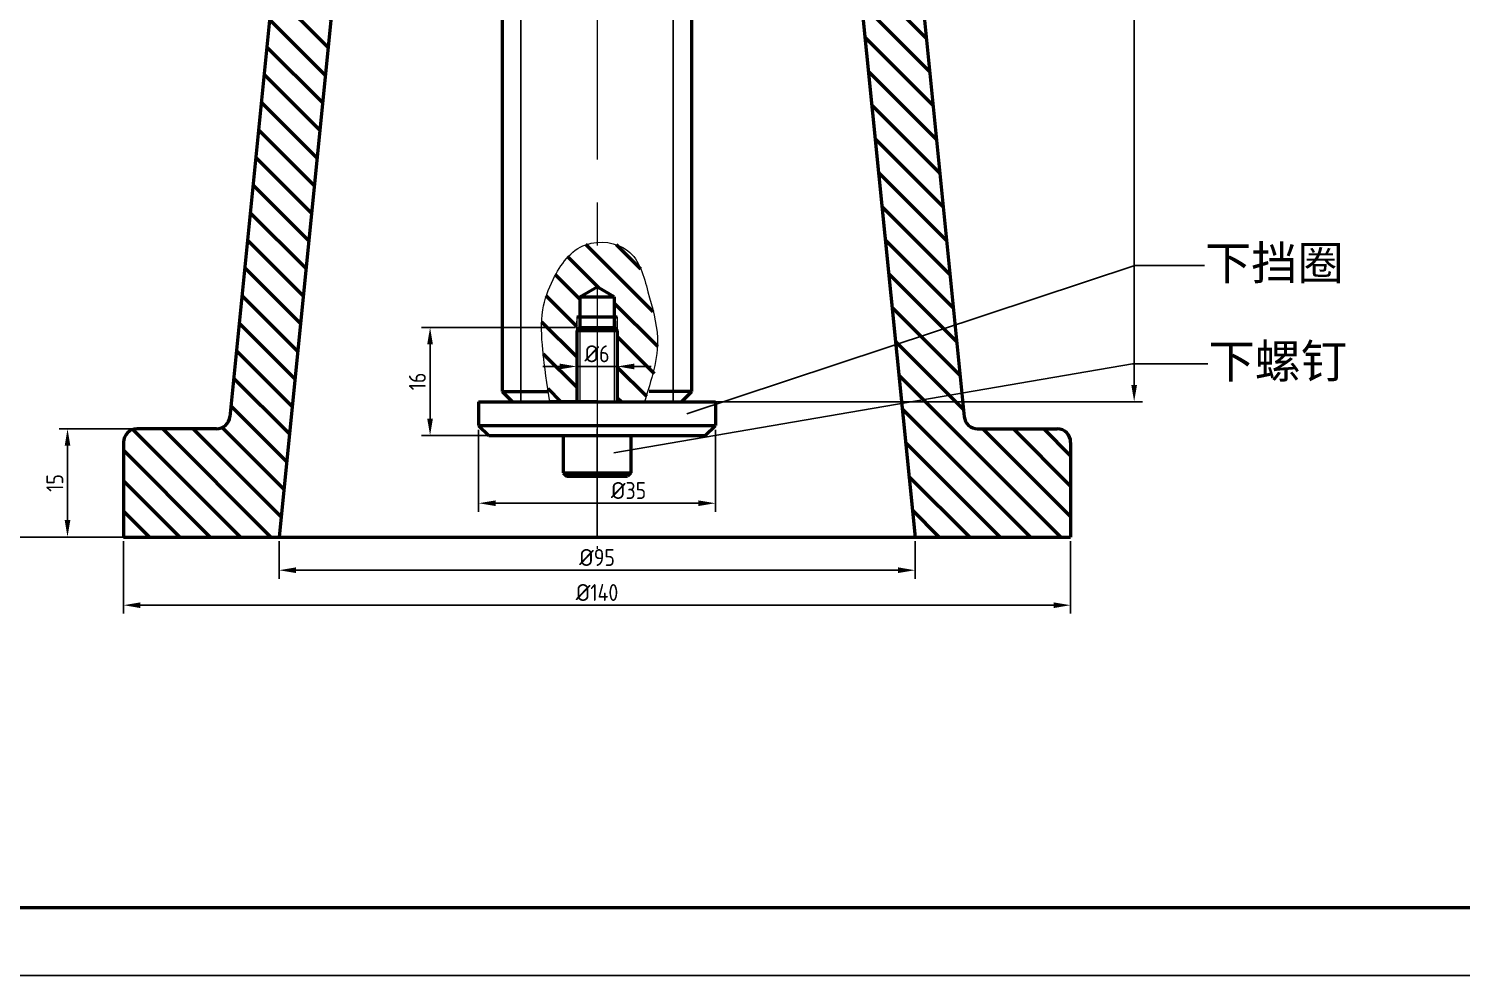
# Model space of a CAD drawing. Header units: inches. Extents: x 1699 to 2293, y 8 to 428.
# Drawn here: x 1807.8 to 2019.6, y 7.8 to 147.8 of the extents above; entities that cross this region are included whole.
import ezdxf
from ezdxf import colors
from ezdxf.entities.mleader import LeaderData, LeaderLine
from ezdxf.enums import TextEntityAlignment as Align
from ezdxf.math import Vec2, Vec3

# ---------------------------------------------------------------- set-up
doc = ezdxf.new("R2010")
doc.units = ezdxf.units.IN
doc.header["$MEASUREMENT"] = 0
doc.linetypes.add('CENTER', pattern=[50.8, 31.75, -6.35, 6.35, -6.35])
for name, color, linetype, lineweight in [('中心线1', 7, 'CENTER', 20), ('剖面线1', 7, 'Continuous', 50), ('引线层1', 7, 'Continuous', 20), ('文字层', 7, 'Continuous', 20), ('标注层1', 7, 'Continuous', 20), ('粗实线1', 7, 'Continuous', 50), ('粗实线层', 7, 'Continuous', 50), ('细实线1', 7, 'Continuous', 20), ('细实线层', 1, 'Continuous', 25)]:
    doc.layers.add(name, color=color, linetype=linetype, lineweight=lineweight)
doc.styles.get("Standard").update_dxf_attribs({"font": 'gbenor.shx', "bigfont": 'gbcbig.shx'})
doc.dimstyles.new('ISO-25', dxfattribs={"dimtxt": 2.5, "dimasz": 2.5, "dimexe": 1.25, "dimexo": 0.625, "dimtad": 1, "dimdsep": 46, "dimtxsty": 'Standard', "dimcen": 2.5, "dimadec": 0, "dimazin": 0, "dimtfac": 1, "dimtmove": 0, "dimatfit": 3, "dimfxl": 1, "dimarcsym": 0})
pattern_1 = [(135, (1615.7456, 58.059), (-2.245064, -2.245064), [])]

# ---------------------------------------------------------------- blocks, each defined once
blk = doc.blocks.new('A2')
at = {"layer": '粗实线层', "color": 7}
blk.add_line((584, 10), (25, 10), dxfattribs=at)
at = {"layer": '细实线层', "color": 7}
blk.add_line((594, 0), (0, 0), dxfattribs=at)
at = {"layer": '文字层', "color": 7}
blk.add_attdef('零部件上图号', text='', height=5, rotation=180, dxfattribs=at).set_placement((55, 405), align=Align.MIDDLE_CENTER)
at = {"layer": '文字层', "color": 7, "width": 0.8}
for tag, height, p in [('零件名称', 7, (494.11, 53.75)), ('零部件下图号', 5, (554, 55)), ('零部件名称', 7, (494, 48.5)), ('部件名称', 7, (494.11, 44.23)), ('版本号(V)', 2.5, (559, 35)), ('数量', 2.5, (569, 35)), ('比∶例', 2.5, (579, 35)), ('共张', 2.5, (539, 28.5)), ('第张', 2.5, (569, 28.5)), ('材名称', 5, (494, 24)), ('材料名称', 5, (494, 20.5)), ('料名称', 5, (494, 18)), ('公司(单位、厂家)', 5, (554, 18))]:
    blk.add_attdef(tag, text='', height=height, dxfattribs=at).set_placement(p, align=Align.MIDDLE_CENTER)
at = {"layer": '文字层', "color": 7}
for tag, p in [('S', (528.26, 33.93)), ('A', (538.26, 33.93)), ('B', (548.26, 33.93))]:
    blk.add_attdef(tag, p, '', height=2.5, dxfattribs=at)
blk = doc.blocks.new('*D64')
at = {"layer": 'Defpoints', "color": 0, "transparency": 16777216}
for p in [(1821.84, 72.63), (1961.84, 72.63), (1961.84, 62.56)]:
    blk.add_point(p, dxfattribs=at)
at = {"layer": '标注层1', "color": 0, "lineweight": -2, "transparency": 16777216}
for p, q in [((1821.84, 72), (1821.84, 61.31)), ((1961.84, 72), (1961.84, 61.31)), ((1824.34, 62.56), (1959.34, 62.56))]:
    blk.add_line(p, q, dxfattribs=at)
at = {"layer": '标注层1', "color": 0, "transparency": 16777216}
for points in [[(1824.34, 62.97), (1824.34, 62.14), (1821.84, 62.56)], [(1959.34, 62.97), (1959.34, 62.14), (1961.84, 62.56)]]:
    blk.add_solid(points, dxfattribs=at)
at = {"layer": '标注层1', "color": 0, "transparency": 16777216, "insert": (1891.84, 64.43), "char_height": 2.5, "attachment_point": 5}
blk.add_mtext('{\\fISOCPEUR|b0|i0|c134|p34;%%C}140', dxfattribs=at)
blk = doc.blocks.new('*D65')
at = {"layer": 'Defpoints', "color": 0, "transparency": 16777216}
for p in [(1844.84, 72.63), (1938.84, 72.63), (1938.84, 67.73)]:
    blk.add_point(p, dxfattribs=at)
at = {"layer": '标注层1', "color": 0, "lineweight": -2, "transparency": 16777216}
for p, q in [((1844.84, 72), (1844.84, 66.48)), ((1938.84, 72), (1938.84, 66.48)), ((1847.34, 67.73), (1936.34, 67.73))]:
    blk.add_line(p, q, dxfattribs=at)
at = {"layer": '标注层1', "color": 0, "transparency": 16777216}
for points in [[(1847.34, 68.15), (1847.34, 67.31), (1844.84, 67.73)], [(1936.34, 68.15), (1936.34, 67.31), (1938.84, 67.73)]]:
    blk.add_solid(points, dxfattribs=at)
at = {"layer": '标注层1', "color": 0, "transparency": 16777216, "insert": (1891.84, 69.61), "char_height": 2.5, "attachment_point": 5}
blk.add_mtext('{\\fISOCPEUR|b0|i0|c0|p34;%%C}95', dxfattribs=at)
blk = doc.blocks.new('*D66')
at = {"layer": 'Defpoints', "color": 0, "transparency": 16777216}
for p in [(1823.84, 88.63), (1813.58, 72.63), (1823.84, 72.63)]:
    blk.add_point(p, dxfattribs=at)
at = {"layer": '标注层1', "color": 0, "lineweight": -2, "transparency": 16777216}
for p, q in [((1823.22, 88.63), (1812.33, 88.63)), ((1813.58, 86.13), (1813.58, 75.13)), ((1823.22, 72.63), (1812.33, 72.63))]:
    blk.add_line(p, q, dxfattribs=at)
at = {"layer": '标注层1', "color": 0, "transparency": 16777216}
for points in [[(1813.17, 86.13), (1814, 86.13), (1813.58, 88.63)], [(1813.17, 75.13), (1814, 75.13), (1813.58, 72.63)]]:
    blk.add_solid(points, dxfattribs=at)
at = {"layer": '标注层1', "color": 0, "transparency": 16777216, "insert": (1811.71, 80.63), "char_height": 2.5, "attachment_point": 5, "rotation": 90}
blk.add_mtext('15', dxfattribs=at)
blk = doc.blocks.new('*D67')
at = {"layer": 'Defpoints', "color": 0, "transparency": 16777216}
for p in [(1857.81, 274.63), (1803.19, 72.63), (1857.81, 72.63)]:
    blk.add_point(p, dxfattribs=at)
at = {"layer": '标注层1', "color": 0, "lineweight": -2, "transparency": 16777216}
for p, q in [((1857.18, 274.63), (1801.94, 274.63)), ((1803.19, 272.13), (1803.19, 75.13)), ((1857.18, 72.63), (1801.94, 72.63))]:
    blk.add_line(p, q, dxfattribs=at)
at = {"layer": '标注层1', "color": 0, "transparency": 16777216}
for points in [[(1802.77, 272.13), (1803.6, 272.13), (1803.19, 274.63)], [(1802.77, 75.13), (1803.6, 75.13), (1803.19, 72.63)]]:
    blk.add_solid(points, dxfattribs=at)
at = {"layer": '标注层1', "color": 0, "transparency": 16777216, "insert": (1801.31, 173.63), "char_height": 2.5, "attachment_point": 5, "rotation": 90}
blk.add_mtext('200', dxfattribs=at)
blk = doc.blocks.new('*D72')
at = {"layer": 'Defpoints', "color": 0, "transparency": 16777216}
for p in [(1874.34, 89.13), (1909.34, 89.13), (1909.34, 77.63)]:
    blk.add_point(p, dxfattribs=at)
at = {"layer": '标注层1', "color": 0, "lineweight": -2, "transparency": 16777216}
for p, q in [((1874.34, 88.5), (1874.34, 76.38)), ((1909.34, 88.5), (1909.34, 76.38)), ((1876.84, 77.63), (1906.84, 77.63))]:
    blk.add_line(p, q, dxfattribs=at)
at = {"layer": '标注层1', "color": 0, "transparency": 16777216}
for points in [[(1876.84, 78.05), (1876.84, 77.22), (1874.34, 77.63)], [(1906.84, 78.05), (1906.84, 77.22), (1909.34, 77.63)]]:
    blk.add_solid(points, dxfattribs=at)
at = {"layer": '标注层1', "color": 0, "transparency": 16777216, "insert": (1896.5, 79.51), "char_height": 2.5, "attachment_point": 5}
blk.add_mtext('{\\fISOCPEUR|b0|i0|c134|p34;%%C}35', dxfattribs=at)
blk = doc.blocks.new('*D73')
at = {"layer": 'Defpoints', "color": 0, "transparency": 16777216}
for p in [(1888.84, 105.18), (1894.84, 105.18), (1894.84, 97.85)]:
    blk.add_point(p, dxfattribs=at)
at = {"layer": '标注层1', "color": 0, "lineweight": -2, "transparency": 16777216}
for p, q in [((1888.84, 104.55), (1888.84, 96.6)), ((1894.84, 104.55), (1894.84, 96.6)), ((1886.34, 97.85), (1883.84, 97.85)), ((1888.84, 97.85), (1894.84, 97.85)), ((1897.34, 97.85), (1899.84, 97.85))]:
    blk.add_line(p, q, dxfattribs=at)
at = {"layer": '标注层1', "color": 0, "transparency": 16777216}
for points in [[(1886.34, 98.27), (1886.34, 97.43), (1888.84, 97.85)], [(1897.34, 98.27), (1897.34, 97.43), (1894.84, 97.85)]]:
    blk.add_solid(points, dxfattribs=at)
at = {"layer": '标注层1', "color": 0, "transparency": 16777216, "insert": (1891.84, 99.72), "char_height": 2.5, "attachment_point": 5}
blk.add_mtext('{\\fISOCPEUR|b0|i0|c134|p34;%%C}6', dxfattribs=at)
blk = doc.blocks.new('*D74')
at = {"layer": 'Defpoints', "color": 0, "transparency": 16777216}
for p in [(1902.84, 287.63), (1902.84, 92.63), (1971.23, 92.63)]:
    blk.add_point(p, dxfattribs=at)
at = {"layer": '标注层1', "color": 0, "lineweight": -2, "transparency": 16777216}
for p, q in [((1903.47, 287.63), (1972.48, 287.63)), ((1971.23, 285.13), (1971.23, 95.13)), ((1903.47, 92.63), (1972.48, 92.63))]:
    blk.add_line(p, q, dxfattribs=at)
at = {"layer": '标注层1', "color": 0, "transparency": 16777216}
for points in [[(1970.81, 285.13), (1971.65, 285.13), (1971.23, 287.63)], [(1970.81, 95.13), (1971.65, 95.13), (1971.23, 92.63)]]:
    blk.add_solid(points, dxfattribs=at)
at = {"layer": '标注层1', "color": 0, "transparency": 16777216, "insert": (1969.35, 187.93), "char_height": 2.5, "attachment_point": 5, "rotation": 90}
blk.add_mtext('195', dxfattribs=at)
blk = doc.blocks.new('_None')
blk = doc.blocks.new('*D81')
at = {"layer": 'Defpoints', "color": 0, "transparency": 16777216}
for p in [(1889.29, 103.63), (1867.17, 87.63), (1889.29, 87.63)]:
    blk.add_point(p, dxfattribs=at)
at = {"layer": '标注层1', "color": 0, "lineweight": -2, "transparency": 16777216}
for p, q in [((1888.67, 103.63), (1865.92, 103.63)), ((1867.17, 101.13), (1867.17, 90.13)), ((1888.67, 87.63), (1865.92, 87.63))]:
    blk.add_line(p, q, dxfattribs=at)
at = {"layer": '标注层1', "color": 0, "transparency": 16777216}
for points in [[(1866.75, 101.13), (1867.58, 101.13), (1867.17, 103.63)], [(1866.75, 90.13), (1867.58, 90.13), (1867.17, 87.63)]]:
    blk.add_solid(points, dxfattribs=at)
at = {"layer": '标注层1', "color": 0, "transparency": 16777216, "insert": (1865.29, 95.63), "char_height": 2.5, "attachment_point": 5, "rotation": 90}
blk.add_mtext('16', dxfattribs=at)

msp = doc.modelspace()

# ---------------------------------------------------------------- hatches: boundary and pattern name
at = {"layer": '剖面线1'}
h = msp.add_hatch(dxfattribs=at)
h.set_pattern_fill('ANSI31', angle=90)
h.set_pattern_definition(pattern_1)
h.paths.add_polyline_path([(1870.844, 272.625, 0.4142136), (1868.844, 274.625), (1863.344, 274.625), (1857.809, 274.625, 0.3853136), (1855.819, 272.824), (1837.58, 90.426, -0.3853136), (1835.589, 88.625), (1823.844, 88.625, 0.4142136), (1821.844, 86.625), (1821.844, 72.625), (1844.844, 72.625), (1861.664, 240.824, -0.3853136), (1863.654, 242.625), (1872.344, 242.625), (1870.844, 244.125)])
h.paths.add_polyline_path([(1927.869, 272.824, 0.3853136), (1925.879, 274.625), (1920.344, 274.625), (1914.844, 274.625, 0.4142136), (1912.844, 272.625), (1912.844, 261.696), (1927.384, 261.696), (1927.834, 261.246), (1929.027, 261.246)])
h.paths.add_polyline_path([(1929.582, 255.696), (1927.384, 255.696), (1912.844, 255.696), (1912.844, 244.125), (1911.344, 242.625), (1920.034, 242.625, -0.3853136), (1922.024, 240.824), (1938.844, 72.625), (1961.844, 72.625), (1961.844, 86.625, 0.4142136), (1959.844, 88.625), (1948.099, 88.625, -0.3853136), (1946.109, 90.426)])
at = {"layer": '粗实线1'}
h = msp.add_hatch(dxfattribs=at)
h.set_pattern_fill('ANSI31', angle=90)
h.set_pattern_definition(pattern_1)
edge = h.paths.add_edge_path()
edge.add_line((1891.844, 109.597), (1891.844, 116.203))
edge.add_spline(control_points=[(1891.844, 116.203), (1891.267, 116.158), (1888.284, 115.546), (1885.427, 111.452), (1883.42, 105.92), (1883.771, 100.177), (1884.324, 96.176), (1884.623, 94.125)], knot_values=[1.5227384, 1.5227384, 1.5227384, 1.5227384, 3.1688037, 10.2105918, 14.9607713, 20.854731, 27.0986359, 27.0986359, 27.0986359, 27.0986359], degree=3, periodic=0)
edge.add_spline(control_points=[(1884.623, 94.125), (1884.696, 93.625), (1884.77, 93.125), (1884.844, 92.625)], knot_values=[0, 0, 0, 0, 1.5227384, 1.5227384, 1.5227384, 1.5227384], degree=3, periodic=0)
edge.add_line((1884.844, 92.625), (1888.844, 92.625))
edge.add_line((1888.844, 92.625), (1888.844, 103.175))
edge.add_line((1888.844, 103.175), (1888.844, 105.175))
edge.add_line((1888.844, 105.175), (1889.294, 105.175))
edge.add_line((1889.294, 105.175), (1889.294, 108.125))
edge.add_line((1889.294, 108.125), (1891.844, 109.597))
edge = h.paths.add_edge_path()
edge.add_spline(control_points=[(1898.614, 111.477), (1898.522, 111.741), (1898.423, 112.001), (1898.317, 112.254)], knot_values=[35.1326581, 35.1326581, 35.1326581, 35.1326581, 35.9367323, 35.9367323, 35.9367323, 35.9367323], degree=3, periodic=0)
edge.add_spline(control_points=[(1898.317, 112.254), (1898.144, 112.663), (1897.951, 113.056), (1897.728, 113.424)], knot_values=[33.8312439, 33.8312439, 33.8312439, 33.8312439, 35.1326581, 35.1326581, 35.1326581, 35.1326581], degree=3, periodic=0)
edge.add_spline(control_points=[(1897.728, 113.424), (1897.654, 113.546), (1897.577, 113.665), (1897.497, 113.781)], knot_values=[33.3984025, 33.3984025, 33.3984025, 33.3984025, 33.8312439, 33.8312439, 33.8312439, 33.8312439], degree=3, periodic=0)
edge.add_spline(control_points=[(1897.497, 113.781), (1897.416, 113.898), (1897.331, 114.012), (1897.243, 114.122)], knot_values=[32.9634871, 32.9634871, 32.9634871, 32.9634871, 33.3984025, 33.3984025, 33.3984025, 33.3984025], degree=3, periodic=0)
edge.add_spline(control_points=[(1897.243, 114.122), (1897.155, 114.231), (1897.063, 114.337), (1896.968, 114.439)], knot_values=[32.5313357, 32.5313357, 32.5313357, 32.5313357, 32.9634871, 32.9634871, 32.9634871, 32.9634871], degree=3, periodic=0)
edge.add_spline(control_points=[(1896.968, 114.439), (1896.871, 114.542), (1896.771, 114.641), (1896.666, 114.736)], knot_values=[32.0956697, 32.0956697, 32.0956697, 32.0956697, 32.5313357, 32.5313357, 32.5313357, 32.5313357], degree=3, periodic=0)
edge.add_spline(control_points=[(1896.666, 114.736), (1896.578, 114.816), (1896.471, 114.906), (1896.36, 114.991), (1896.343, 115.004)], knot_values=[31.6675738, 31.6675738, 31.6675738, 31.6675738, 32.0321188, 32.0956697, 32.0956697, 32.0956697, 32.0956697], degree=3, periodic=0)
edge.add_spline(control_points=[(1896.343, 115.004), (1896.229, 115.091), (1896.11, 115.173), (1895.987, 115.25)], knot_values=[31.230814, 31.230814, 31.230814, 31.230814, 31.6675738, 31.6675738, 31.6675738, 31.6675738], degree=3, periodic=0)
edge.add_spline(control_points=[(1895.987, 115.25), (1895.866, 115.327), (1895.741, 115.399), (1895.613, 115.467)], knot_values=[30.8007375, 30.8007375, 30.8007375, 30.8007375, 31.230814, 31.230814, 31.230814, 31.230814], degree=3, periodic=0)
edge.add_spline(control_points=[(1895.613, 115.467), (1895.482, 115.536), (1895.347, 115.6), (1895.21, 115.66)], knot_values=[30.3626531, 30.3626531, 30.3626531, 30.3626531, 30.8007375, 30.8007375, 30.8007375, 30.8007375], degree=3, periodic=0)
edge.add_spline(control_points=[(1895.21, 115.66), (1895.075, 115.719), (1894.936, 115.773), (1894.796, 115.823)], knot_values=[29.9322668, 29.9322668, 29.9322668, 29.9322668, 30.3626531, 30.3626531, 30.3626531, 30.3626531], degree=3, periodic=0)
edge.add_spline(control_points=[(1894.796, 115.823), (1894.653, 115.873), (1894.507, 115.919), (1894.36, 115.96)], knot_values=[29.4943863, 29.4943863, 29.4943863, 29.4943863, 29.9322668, 29.9322668, 29.9322668, 29.9322668], degree=3, periodic=0)
edge.add_spline(control_points=[(1894.36, 115.96), (1894.215, 116.001), (1894.068, 116.037), (1893.919, 116.068)], knot_values=[29.0637839, 29.0637839, 29.0637839, 29.0637839, 29.4943863, 29.4943863, 29.4943863, 29.4943863], degree=3, periodic=0)
edge.add_spline(control_points=[(1893.919, 116.068), (1893.768, 116.1), (1893.616, 116.127), (1893.462, 116.149)], knot_values=[28.6260194, 28.6260194, 28.6260194, 28.6260194, 29.0637839, 29.0637839, 29.0637839, 29.0637839], degree=3, periodic=0)
edge.add_spline(control_points=[(1893.462, 116.149), (1893.312, 116.171), (1893.16, 116.188), (1893.007, 116.2)], knot_values=[28.1953274, 28.1953274, 28.1953274, 28.1953274, 28.6260194, 28.6260194, 28.6260194, 28.6260194], degree=3, periodic=0)
edge.add_spline(control_points=[(1893.007, 116.2), (1892.853, 116.213), (1892.697, 116.221), (1892.542, 116.224)], knot_values=[27.7575756, 27.7575756, 27.7575756, 27.7575756, 28.1953274, 28.1953274, 28.1953274, 28.1953274], degree=3, periodic=0)
edge.add_spline(control_points=[(1892.542, 116.224), (1892.39, 116.226), (1892.237, 116.224), (1892.085, 116.218)], knot_values=[27.3269356, 27.3269356, 27.3269356, 27.3269356, 27.7575756, 27.7575756, 27.7575756, 27.7575756], degree=3, periodic=0)
edge.add_spline(control_points=[(1892.085, 116.218), (1892.005, 116.214), (1891.924, 116.209), (1891.844, 116.203)], knot_values=[27.0986359, 27.0986359, 27.0986359, 27.0986359, 27.3269356, 27.3269356, 27.3269356, 27.3269356], degree=3, periodic=0)
edge.add_line((1891.844, 116.203), (1891.844, 109.597))
edge.add_line((1891.844, 109.597), (1894.394, 108.125))
edge.add_line((1894.394, 108.125), (1894.394, 105.175))
edge.add_line((1894.394, 105.175), (1894.844, 105.175))
edge.add_line((1894.844, 105.175), (1894.844, 103.175))
edge.add_line((1894.844, 103.175), (1894.844, 92.625))
edge.add_line((1894.844, 92.625), (1898.844, 92.625))
edge.add_spline(control_points=[(1898.844, 92.625), (1898.978, 92.881), (1899.106, 93.142), (1899.226, 93.407)], knot_values=[54.2304402, 54.2304402, 54.2304402, 54.2304402, 55.0982904, 55.0982904, 55.0982904, 55.0982904], degree=3, periodic=0)
edge.add_spline(control_points=[(1899.226, 93.407), (1899.334, 93.643), (1899.436, 93.883), (1899.533, 94.125)], knot_values=[53.4566381, 53.4566381, 53.4566381, 53.4566381, 54.2304402, 54.2304402, 54.2304402, 54.2304402], degree=3, periodic=0)
edge.add_spline(control_points=[(1899.533, 94.125), (1899.543, 94.15), (1899.553, 94.176), (1899.563, 94.201)], knot_values=[53.3758933, 53.3758933, 53.3758933, 53.3758933, 53.4566381, 53.4566381, 53.4566381, 53.4566381], degree=3, periodic=0)
edge.add_spline(control_points=[(1899.563, 94.201), (1899.672, 94.478), (1899.774, 94.758), (1899.868, 95.041)], knot_values=[52.4944105, 52.4944105, 52.4944105, 52.4944105, 53.3758933, 53.3758933, 53.3758933, 53.3758933], degree=3, periodic=0)
edge.add_spline(control_points=[(1899.868, 95.041), (1900.148, 95.877), (1900.366, 96.739), (1900.522, 97.611)], knot_values=[49.8905939, 49.8905939, 49.8905939, 49.8905939, 52.4944105, 52.4944105, 52.4944105, 52.4944105], degree=3, periodic=0)
edge.add_spline(control_points=[(1900.522, 97.611), (1900.625, 98.186), (1900.701, 98.766), (1900.749, 99.346)], knot_values=[48.1716069, 48.1716069, 48.1716069, 48.1716069, 49.8905939, 49.8905939, 49.8905939, 49.8905939], degree=3, periodic=0)
edge.add_spline(control_points=[(1900.749, 99.346), (1900.798, 99.937), (1900.818, 100.528), (1900.81, 101.114)], knot_values=[46.4187801, 46.4187801, 46.4187801, 46.4187801, 48.1716069, 48.1716069, 48.1716069, 48.1716069], degree=3, periodic=0)
edge.add_spline(control_points=[(1900.81, 101.114), (1900.806, 101.445), (1900.783, 101.994), (1900.734, 102.537), (1900.711, 102.753)], knot_values=[44.7673373, 44.7673373, 44.7673373, 44.7673373, 45.7566043, 46.4187801, 46.4187801, 46.4187801, 46.4187801], degree=3, periodic=0)
edge.add_spline(control_points=[(1900.711, 102.753), (1900.647, 103.349), (1900.555, 103.938), (1900.443, 104.525)], knot_values=[42.9477687, 42.9477687, 42.9477687, 42.9477687, 44.7673373, 44.7673373, 44.7673373, 44.7673373], degree=3, periodic=0)
edge.add_spline(control_points=[(1900.443, 104.525), (1900.229, 105.643), (1899.942, 106.757), (1899.636, 107.902)], knot_values=[39.4852908, 39.4852908, 39.4852908, 39.4852908, 42.9477687, 42.9477687, 42.9477687, 42.9477687], degree=3, periodic=0)
edge.add_spline(control_points=[(1899.636, 107.902), (1899.55, 108.226), (1899.315, 109.099), (1899.078, 109.995), (1898.913, 110.548)], knot_values=[36.8663844, 36.8663844, 36.8663844, 36.8663844, 37.8454481, 39.4852908, 39.4852908, 39.4852908, 39.4852908], degree=3, periodic=0)
edge.add_spline(control_points=[(1898.913, 110.548), (1898.82, 110.861), (1898.721, 111.172), (1898.614, 111.477)], knot_values=[35.9367323, 35.9367323, 35.9367323, 35.9367323, 36.8663844, 36.8663844, 36.8663844, 36.8663844], degree=3, periodic=0)

# ---------------------------------------------------------------- linework, layer by layer
at = {"color": 7}
for p, q in [((1880.594, 287.625), (1880.594, 92.625)), ((1903.094, 287.625), (1903.094, 92.625)), ((1879.344, 92.625), (1904.344, 92.625)), ((1891.844, 88.625), (1891.844, 72.625))]:
    msp.add_line(p, q, dxfattribs=at)
at = {"layer": '中心线1', "color": 7}
msp.add_line((1891.844, 363.377), (1891.844, 70.884), dxfattribs=at)
at = {"layer": '粗实线1', "color": 7}
for p, q in [((1877.844, 287.625), (1877.844, 94.125)), ((1905.844, 94.125), (1905.844, 287.625)), ((1855.819, 272.824), (1837.58, 90.426)), ((1927.869, 272.824), (1946.109, 90.426)), ((1861.664, 240.824), (1844.844, 72.625)), ((1922.024, 240.824), (1938.844, 72.625)), ((1889.294, 108.125), (1891.844, 109.597)), ((1889.294, 108.125), (1894.394, 108.125)), ((1889.294, 108.125), (1889.294, 103.625)), ((1894.394, 108.125), (1891.844, 109.597)), ((1894.394, 108.125), (1894.394, 103.625)), ((1888.844, 105.175), (1894.844, 105.175)), ((1889.294, 103.625), (1888.844, 103.175)), ((1888.844, 103.175), (1888.844, 92.625)), ((1888.844, 103.175), (1894.844, 103.175)), ((1889.294, 103.625), (1894.394, 103.625)), ((1894.394, 103.625), (1894.844, 103.175)), ((1894.844, 103.175), (1894.844, 92.625)), ((1877.844, 94.125), (1879.344, 92.625)), ((1877.844, 94.125), (1884.623, 94.125)), ((1905.844, 94.125), (1899.533, 94.125)), ((1904.344, 92.625), (1905.844, 94.125)), ((1874.344, 92.625), (1874.344, 89.125)), ((1874.344, 92.625), (1909.344, 92.625)), ((1891.844, 92.625), (1884.844, 92.625)), ((1884.844, 92.625), (1898.844, 92.625)), ((1909.344, 92.625), (1909.344, 89.125)), ((1874.344, 89.125), (1875.844, 87.625)), ((1874.344, 89.125), (1909.344, 89.125)), ((1907.844, 87.625), (1909.344, 89.125)), ((1835.589, 88.625), (1823.844, 88.625)), ((1875.844, 87.625), (1907.844, 87.625)), ((1886.844, 87.625), (1886.844, 82.125)), ((1896.844, 87.625), (1896.844, 82.125)), ((1948.099, 88.625), (1959.844, 88.625)), ((1821.844, 86.625), (1821.844, 72.625)), ((1961.844, 86.625), (1961.844, 72.625)), ((1886.844, 82.125), (1887.344, 81.625)), ((1886.844, 82.125), (1896.844, 82.125)), ((1887.344, 81.625), (1896.344, 81.625)), ((1896.844, 82.125), (1896.344, 81.625)), ((1821.844, 72.625), (1961.844, 72.625))]:
    msp.add_line(p, q, dxfattribs=at)
for centre, start, end in [((1835.589, 90.625), 270, 354.2894), ((1948.099, 90.625), 185.7106, 270), ((1823.844, 86.625), 90, 180), ((1959.844, 86.625), 0, 90)]:
    msp.add_arc(centre, 2, start, end, dxfattribs=at)
at = {"layer": '细实线1', "color": 7}
for p, q in [((1888.844, 105.175), (1888.844, 103.175)), ((1894.844, 105.175), (1894.844, 103.175)), ((1889.294, 103.625), (1889.294, 92.625)), ((1894.394, 103.625), (1894.394, 92.625))]:
    msp.add_line(p, q, dxfattribs=at)
at = {"layer": '细实线1', "color": 7, "end_tangent": (-0.463725, -0.8859792)}
msp.add_spline([(1884.844, 92.625), (1883.835, 100.326), (1883.835, 106.22), (1885.357, 110.72), (1890.177, 115.853), (1896.393, 114.966), (1899.374, 108.882), (1900.769, 102.1), (1898.844, 92.625)], degree=3, dxfattribs=at)

# ---------------------------------------------------------------- block references
at = {"color": 7}
msp.add_blockref('A2', (1698.622, 7.841), dxfattribs=at)

# ---------------------------------------------------------------- dimensions: what is measured, and where the dimension line sits
at = {"layer": '标注层1', "color": 7}
dim = msp.add_linear_dim(base=(1971.229, 92.625), p1=(1902.844, 287.625), p2=(1902.844, 92.625), angle=90, dimstyle='ISO-25', dxfattribs=at)
dim.commit()
dim.dimension.update_dxf_attribs({"geometry": '*D74', "text_midpoint": (1971.229, 187.934), "dimtype": 160})
for base, p1, p2, text, picture, middle in [((1803.188, 72.625), (1857.809, 274.625), (1857.809, 72.625), '200', '*D67', (1801.313, 173.625)), ((1813.584, 72.625), (1823.844, 88.625), (1823.844, 72.625), '15', '*D66', (1811.709, 80.625))]:
    dim = msp.add_linear_dim(base=base, p1=p1, p2=p2, angle=90, text=text, dimstyle='ISO-25', dxfattribs=at)
    dim.commit()
    dim.dimension.update_dxf_attribs({"geometry": picture, "text_midpoint": middle})
for base, p1, p2, text, picture, middle in [((1894.844, 97.849), (1888.844, 105.175), (1894.844, 105.175), '{\\fISOCPEUR|b0|i0|c134|p34;%%C}<>', '*D73', (1891.844, 99.724)), ((1961.844, 62.556), (1821.844, 72.625), (1961.844, 72.625), '{\\fISOCPEUR|b0|i0|c134|p34;%%C}<>', '*D64', (1891.844, 64.431)), ((1938.844, 67.731), (1844.844, 72.625), (1938.844, 72.625), '{\\fISOCPEUR|b0|i0|c0|p34;%%C}95', '*D65', (1891.844, 69.606))]:
    dim = msp.add_linear_dim(base=base, p1=p1, p2=p2, text=text, dimstyle='ISO-25', dxfattribs=at)
    dim.commit()
    dim.dimension.update_dxf_attribs({"geometry": picture, "text_midpoint": middle})
dim = msp.add_linear_dim(base=(1867.166, 87.625), p1=(1889.294, 103.625), p2=(1889.294, 87.625), angle=90, dimstyle='ISO-25', dxfattribs=at)
dim.commit()
dim.dimension.update_dxf_attribs({"geometry": '*D81', "text_midpoint": (1865.291, 95.625)})
dim = msp.add_linear_dim(base=(1909.344, 77.633), p1=(1874.344, 89.125), p2=(1909.344, 89.125), text='{\\fISOCPEUR|b0|i0|c134|p34;%%C}<>', dimstyle='ISO-25', dxfattribs=at)
dim.commit()
dim.dimension.update_dxf_attribs({"geometry": '*D72', "text_midpoint": (1896.496, 77.633), "dimtype": 160})

# ---------------------------------------------------------------- leaders
at = {"layer": '引线层1', "color": 7}
ml = msp.add_multileader_mtext('Standard', dxfattribs=at)
ml.set_content('{\\fFangSong|b1|i0|c134|p49;下挡圈}', color=7)
ml.set_leader_properties()
ml.set_arrow_properties(name='NONE')
ml.build(insert=Vec2(0, 0))
ml.multileader.update_dxf_attribs({"text_right_attachment_type": 6, "dogleg_length": 0.36, "arrow_head_size": 3})
ctx = ml.context
ctx.base_point, ctx.char_height, ctx.arrow_head_size, ctx.landing_gap_size, ctx.plane_origin = Vec3(1981.628, 112.769), 5, 3, 0.09, Vec3(1905.108, 90.838)
ctx.right_attachment = 6
notes = []
notes.append((ctx, [(0, (1, 1, 0), (1971.318, 112.769), (1, 0), 10.309, [(0, [(1905.108, 90.838)], 0, [])])]))
ctx.mtext.insert, ctx.mtext.flow_direction = Vec3(1981.718, 115.662), 5
ml = msp.add_multileader_mtext('Standard', dxfattribs=at)
ml.set_content('{\\fFangSong|b1|i0|c134|p49;下螺钉}', color=7)
ml.set_leader_properties()
ml.set_arrow_properties(name='NONE')
ml.build(insert=Vec2(0, 0))
ml.multileader.update_dxf_attribs({"text_right_attachment_type": 6, "dogleg_length": 0.36, "arrow_head_size": 3})
ctx = ml.context
ctx.base_point, ctx.char_height, ctx.arrow_head_size, ctx.landing_gap_size, ctx.plane_origin = Vec3(1982.14, 98.241), 5, 3, 0.09, Vec3(1894.317, 85.064)
ctx.right_attachment = 6
notes.append((ctx, [(0, (1, 1, 0), (1971.005, 98.241), (1, 0), 11.134, [(0, [(1894.317, 85.064)], 0, [])])]))
ctx.mtext.insert, ctx.mtext.flow_direction = Vec3(1982.23, 101.134), 5
for ctx, leaders in notes:
    for number, flags, end, landing, length, lines in leaders:
        leader = LeaderData()
        leader.index, (leader.has_last_leader_line, leader.has_dogleg_vector, leader.attachment_direction) = number, flags
        leader.last_leader_point, leader.dogleg_vector, leader.dogleg_length = Vec3(end), Vec3(landing), length
        for number, points, colour, breaks in lines:
            line = LeaderLine()
            line.index, line.vertices, line.color, line.breaks = number, Vec3.list(points), colors.encode_raw_color(colour), breaks
            leader.lines.append(line)
        ctx.leaders.append(leader)

doc.saveas('drawing.dxf')
